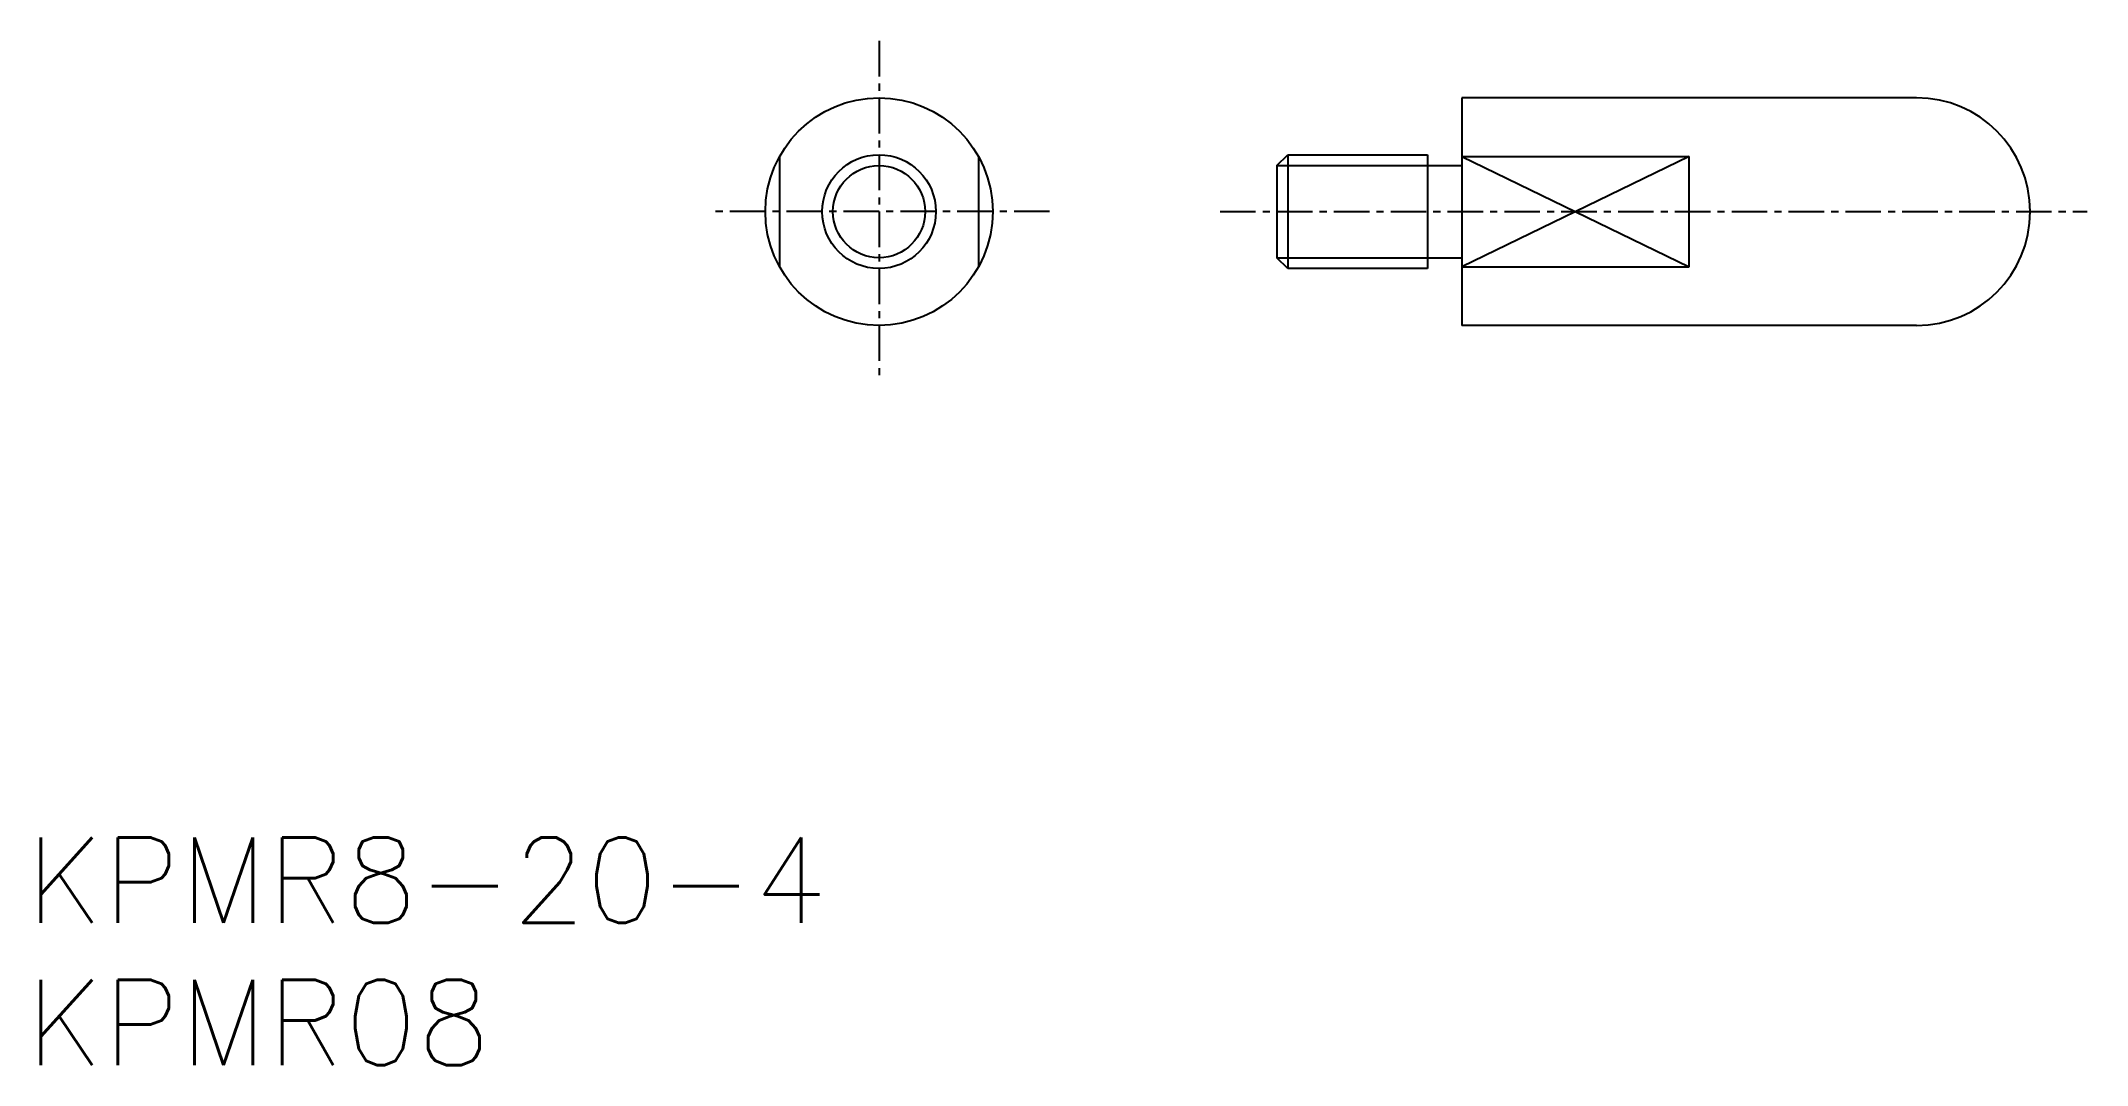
# Model space of a CAD drawing. Extents: x 0.5 to 72.5, y 0 to 36.
import ezdxf

# ---------------------------------------------------------------- set-up
doc = ezdxf.new("R2010")
doc.units = 0
doc.linetypes.add('CENTER', pattern=[2, 1.25, -0.25, 0.25, -0.25])
doc.layers.get('0').update_dxf_attribs({"linetype": 'CONTINUOUS'})
doc.layers.add('CENTER', color=1, linetype='CENTER')
doc.styles.get("Standard").update_dxf_attribs({"font": 'txt.shx'})

# ---------------------------------------------------------------- blocks, each defined once
blk = doc.blocks.new('*U8')
at = {"color": 7, "linetype": 'CONTINUOUS'}
blk.add_text('KPMR08', height=3, dxfattribs=at).set_placement((0, 0))
blk = doc.blocks.new('*U9')
at = {"color": 7, "linetype": 'CONTINUOUS'}
blk.add_text('KPMR8-20-4', height=3, dxfattribs=at).set_placement((0, 5))

msp = doc.modelspace()

# ---------------------------------------------------------------- linework, layer by layer
at = {"color": 7, "linetype": 'CONTINUOUS'}
for p, q in [((66.5, 34), (50.5, 34)), ((50.5, 34), (50.5, 26)), ((26.5, 31.936), (26.5, 28.064)), ((33.5, 31.936), (33.5, 28.064)), ((44, 31.621), (44.379, 32)), ((44.379, 32), (44.379, 28)), ((44.379, 32), (49.3, 32)), ((49.3, 32), (49.3, 28)), ((50.5, 31.936), (58.5, 31.936)), ((50.5, 31.936), (58.5, 28.064)), ((58.5, 31.936), (50.5, 28.064)), ((58.5, 28.064), (58.5, 31.936)), ((44, 31.621), (44, 28.379)), ((49.3, 31.621), (50.5, 31.621)), ((44.379, 28), (44, 28.379)), ((49.3, 28.379), (50.5, 28.379)), ((49.3, 28), (44.379, 28)), ((50.5, 28.064), (58.5, 28.064)), ((66.5, 26), (50.5, 26))]:
    msp.add_line(p, q, dxfattribs=at)
at = {"color": 3, "linetype": 'CONTINUOUS'}
for p, q in [((44, 31.621), (49.3, 31.621)), ((44, 28.379), (49.3, 28.379))]:
    msp.add_line(p, q, dxfattribs=at)
at = {"color": 7, "linetype": 'CONTINUOUS'}
for radius in [4, 1.621]:
    msp.add_circle((30, 30), radius, dxfattribs=at)
at = {"color": 3, "linetype": 'CONTINUOUS'}
msp.add_circle((30, 30), 2, dxfattribs=at)
at = {"color": 7, "linetype": 'CONTINUOUS'}
msp.add_arc((66.5, 30), 4, 270, 90, dxfattribs=at)
at = {"layer": 'CENTER', "color": 1, "linetype": 'CENTER'}
for p, q in [((30, 36), (30, 24)), ((36, 30), (24, 30)), ((42, 30), (72.5, 30))]:
    msp.add_line(p, q, dxfattribs=at)

# ---------------------------------------------------------------- block references
at = {"color": 7, "linetype": 'CONTINUOUS'}
for name in ['*U9', '*U8']:
    msp.add_blockref(name, (0, 0), dxfattribs=at)

doc.saveas('drawing.dxf')
